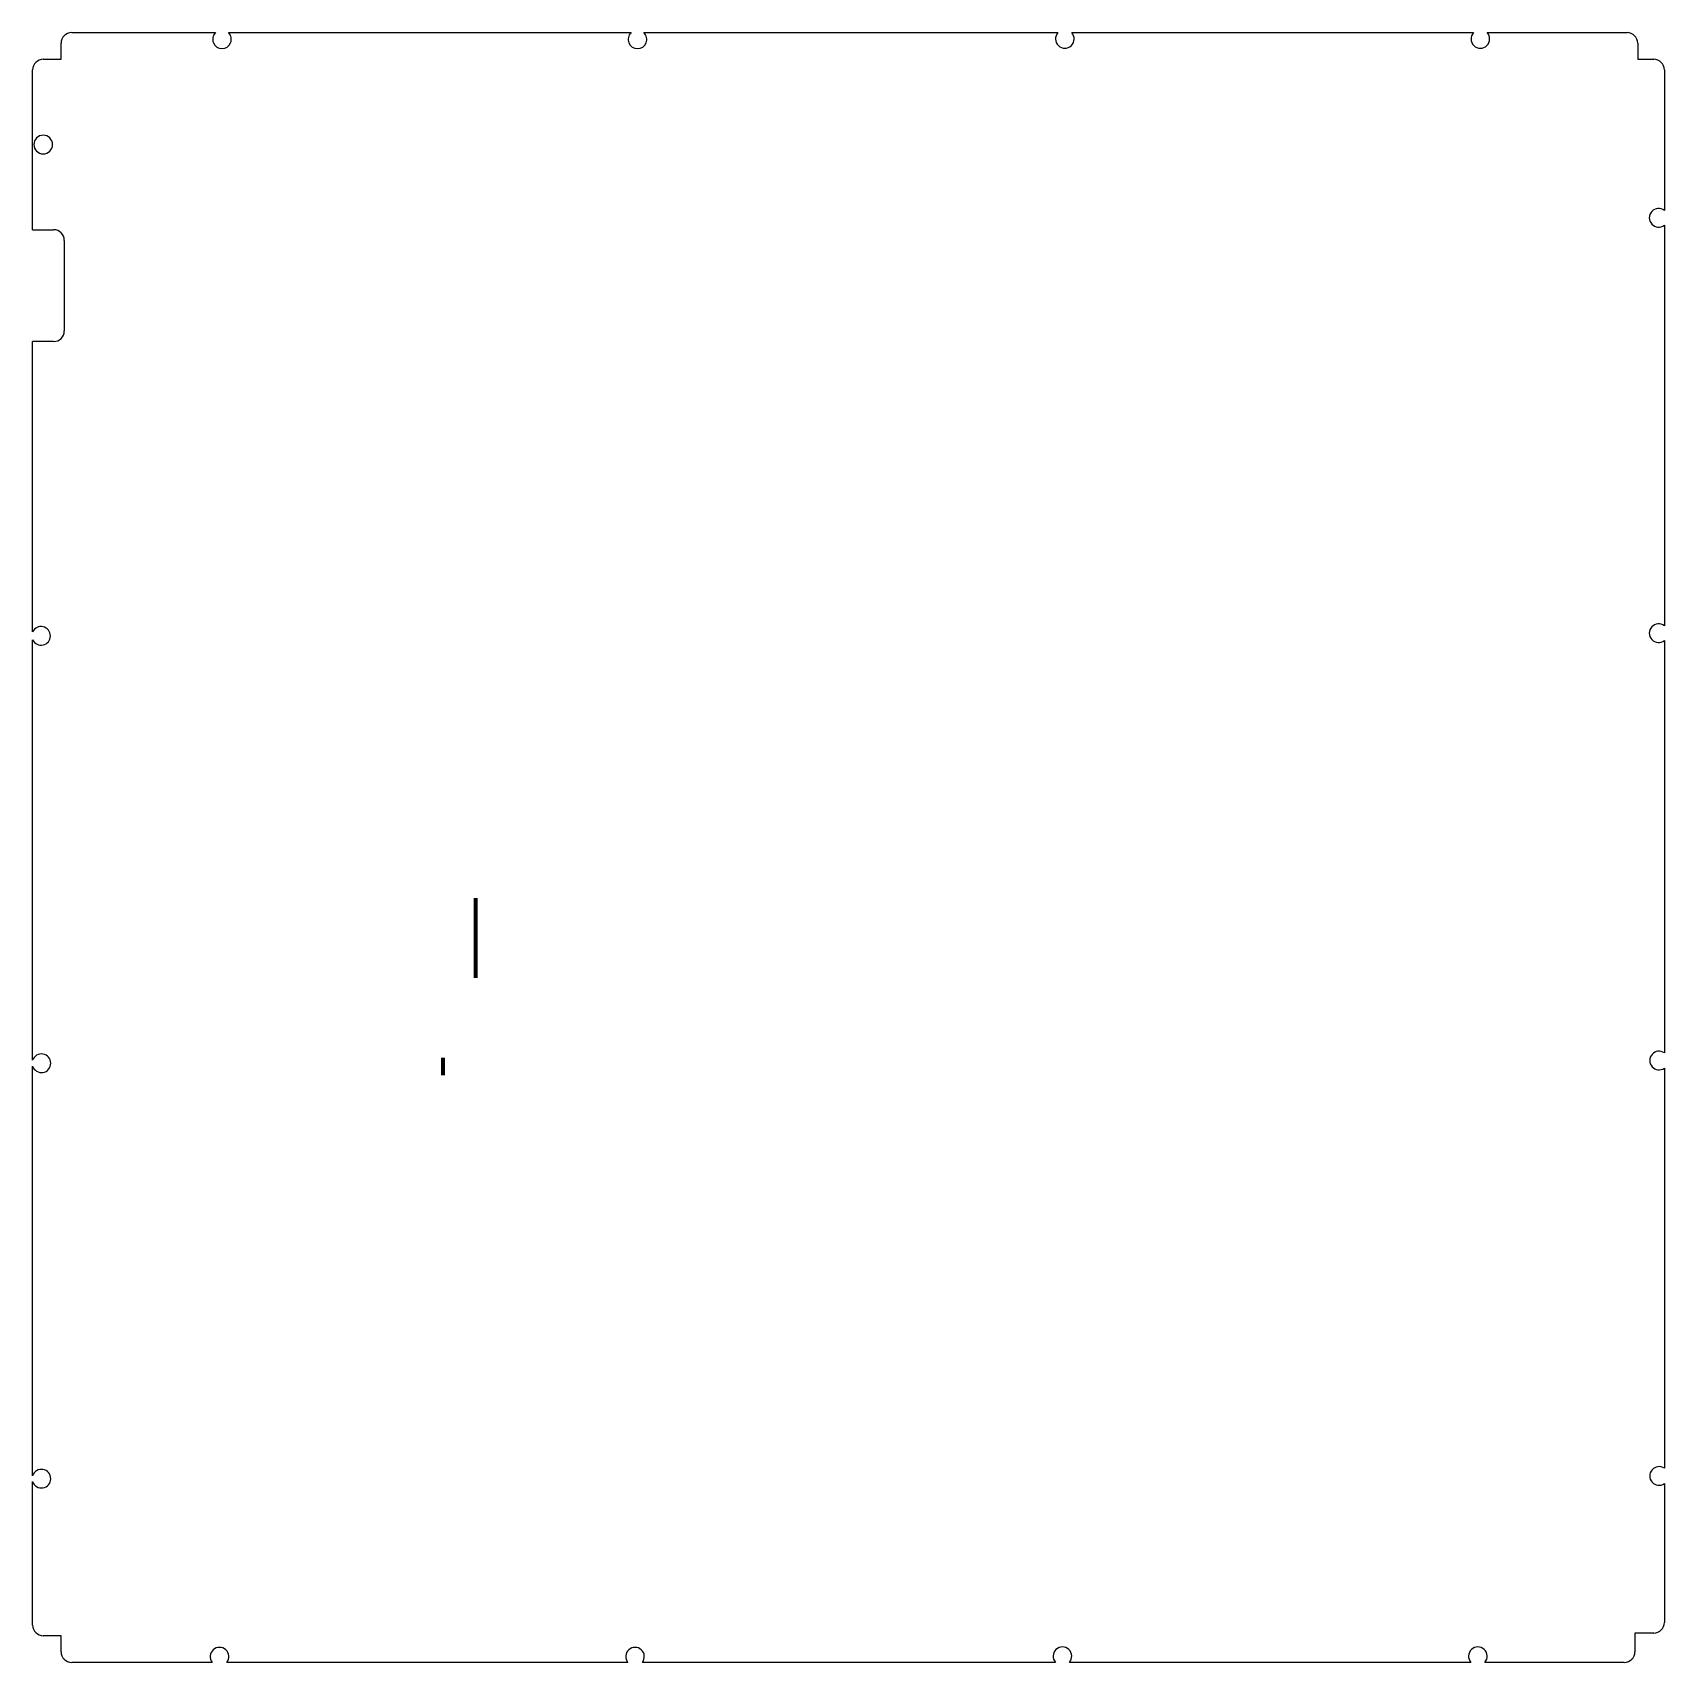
# Model space of a CAD drawing. Header units: millimetres. Extents: x 6 to 313, y 87 to 393.
import ezdxf

# ---------------------------------------------------------------- set-up
doc = ezdxf.new("R2010")
doc.units = ezdxf.units.MM
doc.layers.get('0').update_dxf_attribs({"color": 253, "lineweight": 70, "true_color": 0x8faf8f})

msp = doc.modelspace()

# ---------------------------------------------------------------- linework, layer by layer
at = {"color": 58, "lineweight": -3, "true_color": 0x484805}
for p, q in [((13.82, 393.04), (40.82, 393.04)), ((43.24, 393.04), (118.82, 393.04)), ((121.24, 393.04), (198.97, 393.04)), ((201.56, 393.04), (276.97, 393.04)), ((279.56, 393.04), (305.82, 393.04)), ((11.82, 388.04), (11.82, 391.04)), ((307.82, 391.04), (307.82, 388.04)), ((6.48, 356.04), (6.48, 386.04)), ((8.48, 388.04), (11.82, 388.04)), ((307.82, 388.04), (310.82, 388.04)), ((312.82, 386.04), (312.82, 359.65)), ((6.48, 356.04), (10.42, 356.04)), ((312.82, 356.9), (312.82, 281.65)), ((12.42, 354.04), (12.42, 337.04)), ((10.42, 335.04), (6.48, 335.04)), ((6.48, 280.53), (6.48, 335.04)), ((6.48, 200.09), (6.48, 279.01)), ((312.82, 278.9), (312.82, 201.48)), ((6.48, 122.09), (6.48, 198.98)), ((312.82, 198.6), (312.82, 123.48)), ((6.48, 94.04), (6.48, 120.98)), ((312.82, 120.6), (312.82, 94.54)), ((11.82, 92.04), (8.48, 92.04)), ((11.82, 89.04), (11.82, 92.04)), ((307.3, 92.54), (307.3, 89.04)), ((310.82, 92.54), (307.3, 92.54)), ((40.19, 87.04), (13.82, 87.04)), ((118.19, 87.04), (42.96, 87.04)), ((198.49, 87.04), (120.96, 87.04)), ((276.49, 87.04), (201.13, 87.04)), ((305.3, 87.04), (279.13, 87.04))]:
    msp.add_line(p, q, dxfattribs=at)
for p, q in [((89.67, 218.55), (89.67, 230.51)), ((89.67, 215.54), (89.67, 218.51)), ((83.54, 197.28), (83.54, 200.53))]:
    msp.add_line(p, q)
at = {"color": 58, "lineweight": -3, "true_color": 0x484805, "extrusion": (2.94055e-16, 2.532e-15, -1)}
msp.add_circle((-8.47, 372.02), 1.75, dxfattribs=at)
at = {"color": 58, "lineweight": -3, "true_color": 0x484805}
for centre, radius, start, end in [((13.82, 391.04), 2, 90, 180), ((42.03, 391.78), 1.75, 133.923, 46.077), ((120.03, 391.78), 1.75, 133.923, 46.077), ((200.27, 391.86), 1.75, 137.6843, 42.3157), ((278.27, 391.86), 1.75, 137.6843, 42.3157), ((305.82, 391.04), 2, 0, 90), ((8.48, 386.04), 2, 90, 180), ((310.82, 386.04), 2, 0, 90), ((311.74, 358.28), 1.75, 51.7943, 308.2057), ((10.42, 354.04), 2, 0, 90), ((10.42, 337.04), 2, 270, 360), ((311.74, 280.28), 1.75, 51.7943, 308.2057), ((8.06, 279.77), 1.75, 205.6851, 154.3149), ((8.14, 199.53), 1.75, 198.5131, 161.4869), ((311.82, 200.04), 1.75, 55.1501, 304.8499), ((8.14, 121.53), 1.75, 198.5135, 161.4865), ((311.82, 122.04), 1.75, 55.1501, 304.8499), ((8.48, 94.04), 2, 180, 270), ((310.82, 94.54), 2, 270, 0), ((13.82, 89.04), 2, 180, 270), ((41.57, 88.11), 1.75, 322.2833, 217.7167), ((119.57, 88.11), 1.75, 322.2833, 217.7167), ((199.81, 88.19), 1.75, 318.7904, 221.2096), ((277.81, 88.19), 1.75, 318.7904, 221.2096), ((305.3, 89.04), 2, 270, 0)]:
    msp.add_arc(centre, radius, start, end, dxfattribs=at)

doc.saveas('drawing.dxf')
